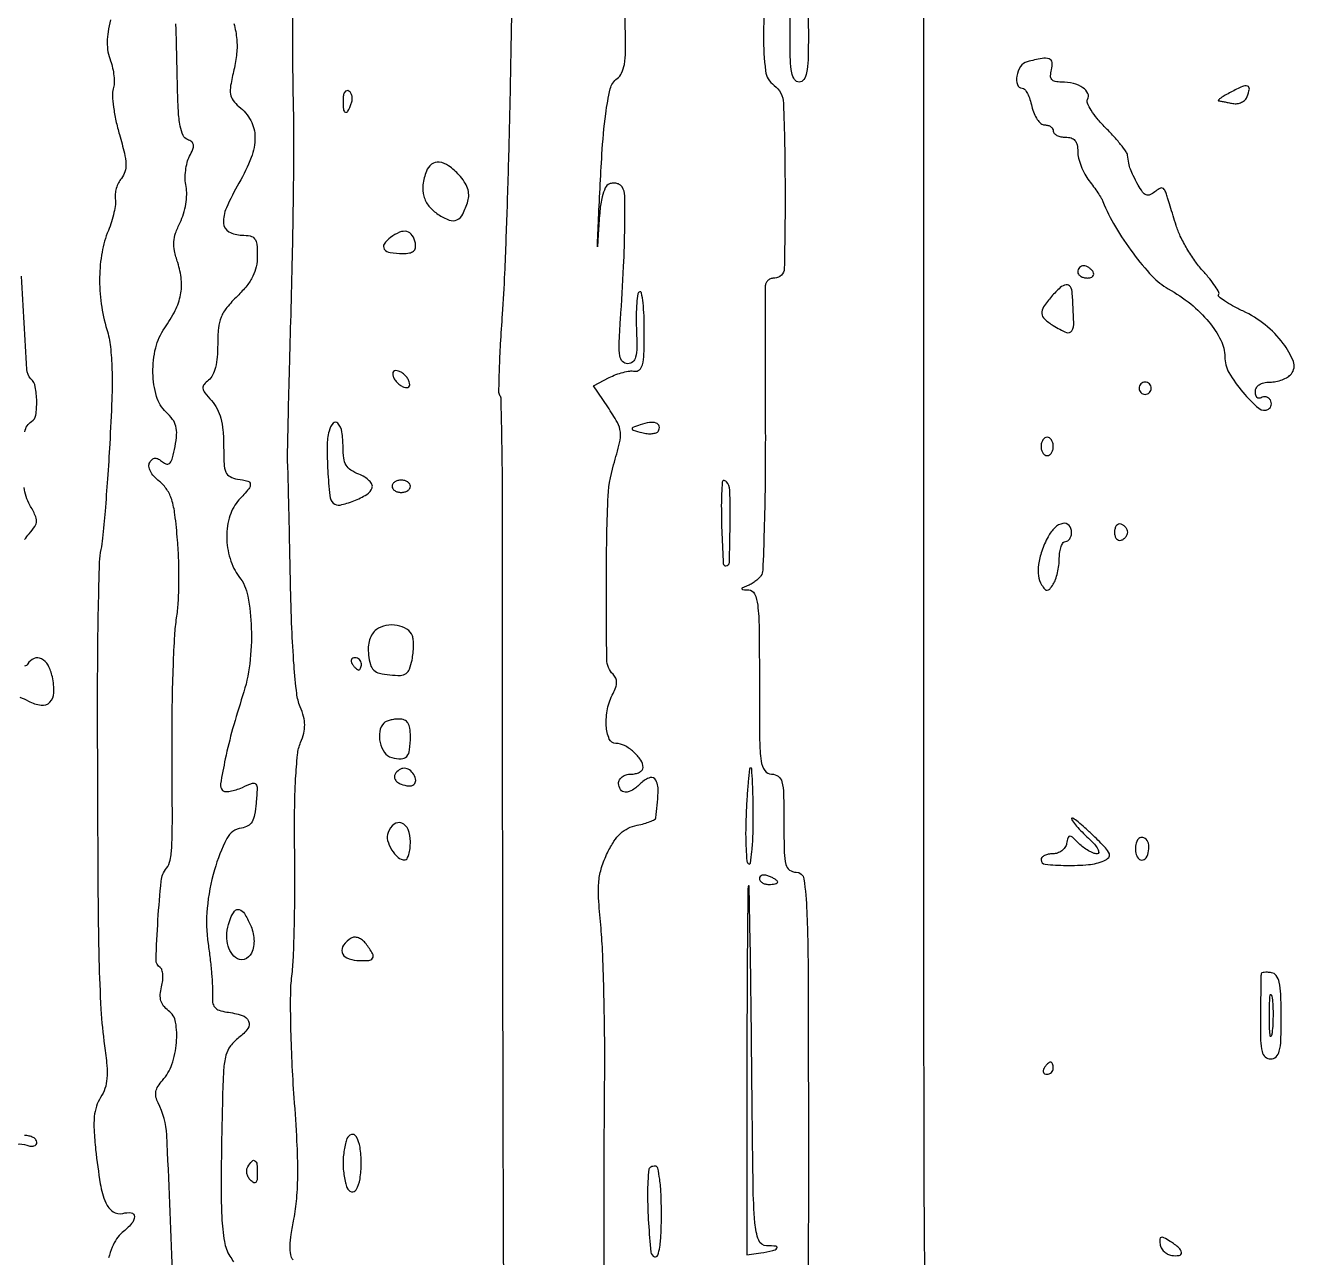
# Model space of a CAD drawing. Extents: x 0 to 5034, y 0 to 2560.
# Drawn here: x 375.1 to 583.5, y 448.1 to 649.2 of the extents above; entities that cross this region are included whole.
import ezdxf

# ---------------------------------------------------------------- set-up
doc = ezdxf.new("R2010")
doc.units = 0

msp = doc.modelspace()

# ---------------------------------------------------------------- linework, layer by layer
for points in [[(521.904599, 696.382731, 0.000019), (522.041178, 708.809375, 0.000039)], [(419.032695, 684, -0.00003), (419.110232, 702.622889, -0.000359)], [(522.396413, 428.126509, -0.006599), (521.932804, 457.248451, -0.000714), (521.845899, 524.5, 0.000024), (521.849577, 566.207105, 0.000027), (521.84903, 606.35, 0.000025), (521.845038, 640.531722, 0.000144), (521.836863, 658.5, -0.000174)], [(454.605001, 655.699617, 0.001323), (454.387693, 644.242852, -0.0021), (454.135314, 631.944953, -0.002069), (453.778664, 619.589108, -0.002032), (453.377405, 608.76646, -0.00793), (452.996082, 602.08177, 0.003986), (452.683285, 597.266688, 0.006087), (452.496125, 593.084827, 0.002473), (452.397529, 589.514103, 0.145063), (452.566595, 588.892246, -0.133472), (452.759446, 588.241719, -0.000833), (452.889663, 582.087568, -0.003316), (452.980344, 575.034946, -0.002099), (452.997012, 566.810477, 0.00074), (452.983214, 546.83005, 0.000162), (453.0215, 512.484549, 0.000176), (453.084394, 477.394012, 0.000478), (453.161571, 452.5, -0.000421), (453.180083, 446.738267, -0.00019), (453.195134, 439.178125, -0.000188)], [(496.005722, 653.182222, 0.030199), (495.662215, 647.5, 0.030199), (496.005722, 641.817778, 0.207573), (497.388889, 639.457588, -0.230215), (498.934409, 636.538128, -0.0077), (499.189047, 623.090127, -0.006495), (499.060749, 609.526099, -0.407654), (497.5, 608, 0.081517), (496.924472, 607.905541, 0.089804), (496.430515, 607.632812, 0.097672), (496.093783, 607.22686, 0.118097), (495.965583, 606.75, 0.006843), (495.95241, 605.798302, 0.000074), (495.952365, 599.257812, 0.000233), (495.956937, 591.713849, 0.000152), (495.968917, 583, -0.003136), (495.928937, 574.29666, -0.004862), (495.774287, 566.786234, -0.001651), (495.55685, 560.319873, -0.141826), (495.253334, 559.399944, -0.053962), (494.856905, 558.93712, -0.029158), (494.280667, 558.455299, -0.028687), (493.629495, 558.027983, -0.039935), (493, 557.728891, 0.010258), (492.220374, 557.413657, 0.403256), (492.154225, 557.256944, 0.289553), (492.317253, 557.135587, 0.007783), (493.25, 557.078947, -0.281237), (494.210568, 556.431062, -0.078549), (494.719518, 554.608518, -0.026275), (494.953426, 550.900712, -0.002616), (495, 542, 0.002222), (495.042075, 532.530813, 0.030926), (495.283333, 529.125, 0.119596), (495.882367, 527.583359, 0.245279), (497, 527, -0.157888), (498.078201, 526.650825, -0.176663), (498.6875, 525.75, -0.055952), (498.948615, 523.801161, -0.005351), (499, 519, 0.005351), (499.051385, 514.198839, 0.055952), (499.3125, 512.25, 0.176663), (499.921799, 511.349175, 0.157888), (501, 511, -0.375036), (502.269804, 509.891664, -0.023805), (502.739899, 504.5625, -0.00955), (502.964535, 494.008881, -0.000545), (503, 461.5, -0.001245), (502.943314, 438.729357, -0.004166)], [(418.839395, 447.693517, -0.136728), (418.459394, 448.542272, -0.042151), (418.367596, 449.954075, -0.03197), (418.527061, 451.8654, -0.014385), (418.967942, 454.345579, 0.032227), (419.440813, 457.694814, 0.018137), (419.60327, 461.799375, 0.013625), (419.477038, 467.066706, 0.005716), (419.033046, 474.145261, -0.006695), (418.674626, 480.044338, -0.006875), (418.478167, 485.898921, -0.006687), (418.445554, 490.979551, -0.028673), (418.639995, 494, 0.020198), (418.888024, 497.046841, 0.0045), (419.05429, 502.267979, 0.004666), (419.135825, 508.306325, 0.00449), (419.106404, 514.422908, -0.00575), (419.091372, 520.988479, -0.011279), (419.257357, 526.211606, -0.011954), (419.568543, 530.181259, -0.072768), (420.071621, 532.172908, 0.036714), (420.580432, 533.711882, 0.064842), (420.735584, 535.038711, 0.062748), (420.547255, 536.390483, 0.032246), (419.99514, 538.011732, -0.069627), (419.441432, 540.14751, -0.009211), (418.991509, 544.809171, -0.009473), (418.635787, 550.84677, -0.005175), (418.41659, 558.261732, 0.000452), (418.280867, 565.011231, 0.000638), (418.146851, 571.023759, 0.000364), (418.023528, 576.099834, 0.009018), (417.963209, 577.5, -0.020266), (417.933335, 578.952696, -0.000514), (418.071269, 585.521875, -0.001098), (418.25808, 593.233533, -0.000749), (418.502857, 602, 0.002196), (418.73863, 611.421008, 0.002012), (418.899726, 621.121875, 0.00201), (418.973847, 629.781153, 0.0066), (418.924312, 635.5, -0.002467), (418.841898, 640.367716, -0.001673), (418.793937, 645.9125, -0.001685), (418.783586, 651.268009, -0.003375)], [(469.641817, 444.396642, -0.001779), (469.63483, 459.677157, -0.001125), (469.730185, 477.5, 0.004335), (469.722601, 484.586355, 0.004073), (469.593199, 491.820496, 0.004054), (469.374192, 498.233237, 0.014015), (469.082422, 502.378285, -0.009973), (468.73629, 506.786605, -0.038093), (468.78515, 509.540892, -0.053356), (469.235426, 511.756511, -0.035757), (470.191936, 514.161126, -0.030171), (471.244533, 516.041162, -0.063128), (472.318715, 517.324767, -0.075291), (473.543207, 518.15818, -0.062558), (475.039206, 518.657841, 0.018509), (476.179453, 518.930131, 0.027302), (477.154132, 519.259647, 0.025884), (477.889023, 519.598785, 0.244033), (478.081242, 519.875, 0.017821), (478.467018, 523.983437, 0.116791), (478.110076, 526.007647, 0.390138), (477.148723, 526.4367, 0.115819), (475.652048, 525.509191, -0.053437), (474.28736, 524.408721, -0.143303), (473.102151, 524.058671, -0.248625), (472.317129, 524.472216, -0.150771), (472, 525.5, -0.130775), (472.153209, 526.075754, -0.10214), (472.583333, 526.5625, -0.08892), (473.230589, 526.888136, -0.072314), (474, 527, 0.051602), (474.765245, 527.079187, 0.071518), (475.4125, 527.314732, 0.091543), (475.847511, 527.662488, 0.180377), (476, 528.071429, 0.149799), (475.620823, 529.308649, 0.062678), (474.459211, 530.633171, 0.061744), (472.966728, 531.659302, 0.12032), (471.571429, 532, -0.306588), (470.480968, 532.738014, -0.080756), (469.99729, 534.90426, -0.064557), (470.192462, 537.671194, -0.07314), (471.092641, 540.173101, 0.036435), (471.543803, 541.187302, 0.086646), (471.685281, 541.997589, 0.110523), (471.532008, 542.682522, 0.086488), (471.092641, 543.307359, -0.195463), (470.076089, 545.716167, -0.00404), (470.006837, 559.03148, -0.008069), (470.247589, 571.690573, -0.063005), (471.191053, 577.5, 0.011022), (472.172252, 581.118468, 0.086261), (472.294945, 582.852048, 0.103573), (471.804882, 584.393329, 0.019011), (470.229101, 586.950413), (467.91739, 590.400826), (470.474485, 591.740624, -0.030408), (471.569486, 592.232023, -0.028143), (472.744413, 592.601606, -0.029279), (473.82786, 592.809914, -0.078439), (474.611085, 592.790211, 0.230516), (475.399382, 593.009574, 0.152198), (475.895366, 593.829186, 0.052297), (476.141836, 595.608832, 0.007694), (476.206406, 599.25, 0.010786), (476.156964, 601.821041, 0.018872), (475.989906, 603.94375, 0.014365), (475.753068, 605.565589, 0.455323), (475.447175, 605.75, 0.284619), (475.151256, 605.401651, 0.014952), (474.968732, 603.884375, 0.019884), (474.872917, 601.971831, 0.012771), (474.906799, 599.75, -0.009623), (474.973654, 596.647406, -0.061102), (474.785562, 595.084243, -0.155911), (474.305278, 594.302872, -0.179473), (473.488676, 594, -0.207278), (472.66054, 594.358721, -0.149308), (472.210639, 595.274061, -0.050306), (472.097362, 597.163508, -0.006357), (472.315631, 601.25, 0.004147), (472.813629, 609.859089, 0.009247), (473.016938, 616.416925, 0.006849), (473.010958, 621.40581, 0.13549), (472.585762, 622.861234, 0.113625), (472.229607, 623.221361, 0.081888), (471.707487, 623.44288, 0.075937), (471.102724, 623.495174, 0.075412), (470.508392, 623.364847, 0.197619), (469.831918, 622.726231, 0.048412), (469.329592, 621.246274, 0.032957), (468.952448, 618.975426, 0.011392), (468.700192, 615.658521, -0.000502), (468.561524, 613.099182, -0.971607), (468.542203, 613.09969, -0.01143), (468.556378, 613.794743, -0.000278), (468.69688, 617, -0.003862), (469.282304, 628.229055, -0.01729), (469.903141, 634.786915, -0.025389), (470.649723, 638.895935, -0.179111), (471.752404, 640.560904, 0.126327), (472.497858, 641.467618, 0.065689), (472.941391, 642.873559, 0.040075), (473.141826, 644.992938, 0.011637), (473.111973, 648.277403, -0.010557), (473.073651, 651.683833, -0.045083)], [(389.046795, 650.173785, 0.025203), (388.623589, 648.213607, 0.039328), (388.479399, 646.493451, 0.044323), (388.609928, 644.935274, 0.047826), (389.013165, 643.465374, -0.036459), (389.366631, 642.282768, -0.03041), (389.57139, 640.987212, -0.031478), (389.611461, 639.773957, -0.069464), (389.456215, 638.862046, 0.092368), (389.324251, 637.795629, 0.018966), (389.512571, 635.900008, 0.019358), (389.906076, 633.682901, 0.017138), (390.483201, 631.409792, -0.01072), (391.290974, 628.39117, -0.048886), (391.548487, 626.594221, -0.087031), (391.385083, 625.334376, -0.09784), (390.802511, 624.26204, 0.057405), (390.326031, 623.531656, 0.042697), (389.970391, 622.636088, 0.043525), (389.779257, 621.719939, 0.071748), (389.798655, 620.930564, -0.072894), (389.818867, 620.023833, -0.022875), (389.589896, 618.681772, -0.022312), (389.193532, 617.187856, -0.022959), (388.668763, 615.749665, 0.055351), (387.63207, 612.213647, 0.039851), (387.241838, 608.115669, 0.038119), (387.505333, 603.795909, 0.038822), (388.421883, 599.593305, -0.04444), (389.006329, 596.761248, -0.022354), (389.261788, 593.117138, -0.015469), (389.233749, 588.154077, -0.005229), (388.89382, 580.933366, -0.003004), (388.530915, 575.226737, -0.003782), (388.123172, 569.947318, -0.003027), (387.721079, 565.526106, -0.029872), (387.430098, 563.681737, 0.047173), (387.178289, 561.626742, 0.001893), (386.998616, 554.099349, 0.003313), (386.878511, 545.172488, 0.002337), (386.856904, 535.13885, 0.000685), (386.956023, 509.661824, 0.004357), (387.136821, 496.725037, 0.008528), (387.45964, 488.606956, 0.020908), (388.047774, 482.662015, -0.012593), (388.420837, 479.438912, -0.041335), (388.436739, 477.297599, -0.061054), (388.113388, 475.678806, -0.065325), (387.412194, 474.225647, 0.067514), (386.724275, 472.783977, 0.053689), (386.37609, 471.093412, 0.037931), (386.331688, 468.87546, 0.013511), (386.594036, 465.715376, 0.012513), (387.355561, 460.103438, 0.060463), (388.245518, 457.016376, 0.143846), (389.434095, 455.567979, 0.216714), (391.017821, 455.294409, -0.09858), (392.413116, 455.377182, -0.381899), (392.927925, 454.770811, -0.176991), (392.472195, 453.616595, -0.040957), (390.937005, 452.150073, 0.076041), (390.024478, 451.14737, 0.048143), (389.278615, 449.750191, 0.041639), (388.720729, 448.013985, 0.029252)], [(399.145602, 445.740499, 0.003363), (398.204611, 468.087946, 0.107703), (396.79023, 473.333187, -0.066599), (396.446847, 474.288808, -0.101396), (396.438182, 475.167748, -0.090988), (396.782629, 476.046112, -0.045123), (397.505042, 477.005571, 0.101994), (399.043574, 479.617755, 0.060747), (399.79048, 483.162837, 0.063567), (399.654797, 486.498327, 0.195382), (398.489521, 488.384004, -0.066597), (397.703405, 489.137735, -0.097953), (397.264348, 489.984916, -0.087836), (397.154159, 491.004617, -0.044611), (397.356211, 492.283123, 0.034228), (397.541437, 493.315816, 0.044867), (397.559992, 494.273618, 0.052004), (397.426596, 495.031543, 0.186905), (397.13558, 495.416207, -0.269039), (396.460709, 496.676631, -0.007236), (396.777402, 503.199333, -0.010093), (397.306762, 509.5493, -0.14273), (398.158851, 511.64063, 0.121375), (398.769604, 512.976297, 0.035942), (399.030435, 515.225373, 0.011175), (399.122324, 519.548002, 0.000624), (399.090794, 533, -0.004979), (399.128467, 538.917984, -0.005307), (399.284515, 544.709375, -0.00506), (399.521956, 549.686276, -0.024475), (399.823419, 552.5, 0.025495), (400.081318, 554.954323, 0.010526), (400.190469, 558.294454, 0.010382), (400.157595, 561.888516, 0.01315), (399.97101, 565.204526, 0.010189), (399.539683, 569.382095, 0.044148), (399.016948, 571.816707, 0.073525), (398.231686, 573.45686, 0.074344), (397.007833, 574.792574, -0.039384), (396.117289, 575.637954, -0.065362), (395.531663, 576.490037, -0.08719), (395.294098, 577.264423, -0.170961), (395.429919, 577.886606, -0.072326), (395.859041, 578.398176, -0.173274), (396.311479, 578.581661, -0.141614), (396.842604, 578.452125, -0.043063), (397.529943, 577.975149, 0.116151), (398.229011, 577.627526, 0.287704), (398.747724, 577.805246, 0.109152), (399.155134, 578.621397, 0.015028), (399.563702, 580.48787, 0.027776), (399.819856, 582.448571, 0.081601), (399.699964, 583.800207, 0.095375), (399.170494, 584.92055, 0.047313), (398.122787, 586.100234, -0.135419), (396.536815, 588.677914, -0.06607), (395.953587, 592.525854, -0.063685), (396.39738, 596.591673, -0.094661), (397.868804, 599.84563, 0.036094), (399.589644, 602.7081, 0.068156), (400.46865, 605.249258, 0.075225), (400.586092, 607.759217, 0.053893), (399.996535, 610.5105, -0.028386), (399.481744, 612.430042, -0.06618), (399.373272, 613.911374, -0.06861), (399.656391, 615.336751, -0.032426), (400.384384, 617.068698, 0.041028), (400.950749, 618.483695, 0.033622), (401.32459, 620.069604, 0.03455), (401.473345, 621.627274, 0.055941), (401.359654, 622.95173, -0.045707), (401.228714, 624.181861, -0.033043), (401.299558, 625.559753, -0.033616), (401.544518, 626.871344, -0.05996), (401.942558, 627.892668, 0.026513), (402.471457, 629.02085, 0.128129), (402.562826, 629.717025, 0.195688), (402.288329, 630.20677, 0.07691), (401.604304, 630.598348, -0.200029), (400.877591, 631.290792, -0.057159), (400.407084, 632.809125, -0.033098), (400.107737, 635.288908, -0.008453), (399.957797, 639.333512, 0.000551), (399.888227, 642.60688, 0.00066), (399.815261, 645.688594, 0.000566), (399.747398, 648.285747, 0.004376), (399.703658, 649.5, -0.0254)], [(409.189719, 649.554086, -0.039358), (409.640671, 646.955166, -0.049984), (409.625226, 644.669184, -0.030691), (409.174457, 642.011397, 0.013926), (408.645791, 639.423559, 0.077689), (408.619532, 638.011852, 0.126698), (409.034532, 636.997998, 0.064204), (409.999954, 636, -0.100274), (411.931009, 633.694121, -0.124878), (412.617138, 630.993652, -0.093035), (411.997086, 627.683905, -0.037255), (410.00423, 623.507393, 0.024394), (407.942041, 619.456776, 0.119732), (407.47631, 616.951435, 0.2583), (408.358478, 615.544613, 0.126967), (410.468615, 615, -0.048438), (411.846221, 614.866228, -0.185735), (412.562842, 614.416058, -0.138454), (412.912782, 613.50701, -0.023081), (413, 611.618657, -0.051602), (412.816932, 609.849542, -0.063542), (412.274784, 608.282806, -0.055502), (411.288577, 606.747377, -0.02872), (409.75, 605.059838, 0.027899), (408.02429, 603.173276, 0.074189), (407.09266, 601.608487, 0.072707), (406.648183, 599.821201, 0.026019), (406.52564, 597.191181, -0.022861), (406.441571, 595.103506, -0.040742), (406.155279, 593.409279, -0.051427), (405.687016, 592.132817, -0.116083), (405.038915, 591.340319, 0.057434), (404.295321, 590.620851, 0.209846), (404.122145, 590.003429, 0.131078), (404.434949, 589.265438, 0.01819), (405.513275, 587.979865, -0.062187), (406.434199, 586.662539, -0.055449), (407.04631, 585.107992, -0.044507), (407.390883, 583.163352, -0.021607), (407.5, 580.639546, 0.011691), (407.569257, 577.677922, 0.086258), (407.874989, 576.303309, 0.175306), (408.539418, 575.57275, 0.086365), (409.75, 575.180449, -0.02835), (411.442453, 574.841308, -0.321204), (411.855622, 574.345523, -0.196038), (411.607711, 573.582119, -0.012215), (410, 571.769625, 0.059814), (409.145322, 570.598737, 0.047988), (408.515565, 569.169964, 0.044164), (408.129229, 567.527197, 0.035692), (408, 565.719168, 0.038145), (408.135988, 563.939273, 0.0371), (408.540915, 562.183584, 0.038641), (409.176168, 560.584218, 0.052847), (410, 559.272871, -0.121009), (411.451671, 556.071066, -0.038503), (412.019431, 550.827421, -0.037855), (411.75864, 545.008215, -0.04876), (410.602118, 539.784947, 0.01092), (408.971285, 534.389022, 0.015385), (407.772308, 529.508584, 0.009542), (406.978728, 525.405427, 0.244018), (407.311291, 524.355376, 0.191543), (407.742342, 524.169616, 0.044473), (408.54518, 524.218243, 0.039673), (409.524607, 524.446214, 0.029892), (410.556511, 524.843794, -0.01971), (412.192154, 525.512526, -0.310112), (412.746033, 525.369492, -0.193748), (412.972582, 524.716421, -0.008424), (412.810737, 522.256235, -0.025044), (412.559231, 520.370847, -0.087303), (412.131861, 519.224525, -0.13154), (411.450018, 518.552433, -0.093924), (410.430996, 518.204167, 0.24392), (408.02401, 516.483918, 0.047574), (405.998958, 511.364968, 0.046667), (404.807706, 505.115765, 0.061118), (404.964427, 499.309704, -0.008134), (405.286059, 496.90208, -0.008003), (405.531158, 494.472226, -0.007911), (405.678106, 492.336687, -0.030051), (405.668476, 491, 0.048213), (405.705238, 489.735433, 0.141661), (406.046505, 488.943459, 0.140852), (406.759209, 488.453124, 0.047455), (408, 488.165324, -0.043312), (410.497846, 487.607675, -0.20708), (411.576455, 486.671904, -0.279843), (411.457893, 485.465053, -0.070044), (410, 484.001653, 0.067222), (408.615983, 482.62793, 0.099465), (407.864301, 481.097738, 0.051465), (407.493116, 478.729844, 0.00732), (407.305847, 473.805644, 0.002613), (407.078973, 461.303574, 0.015172), (407.193889, 454.708944, 0.027867), (407.612867, 450.674746, 0.105599), (408.523977, 448.323063, -0.022002), (409.088932, 447.372062, -0.022187)], [(375.047642, 582.906467, -0.225417), (376.129233, 584.57987, 0.218922), (376.812165, 585.608329, 0.042243), (376.974077, 587.894753, 0.043526), (376.737479, 590.235447, 0.150538), (376.033225, 591.566775, -0.183316), (375.352807, 593.079063, -0.001135), (374.47101, 608.286821, -0.004383)], [(375.000292, 565.294536, -0.042383), (375.736806, 566.261667, 0.03425), (376.66552, 567.440942, 0.144218), (376.939266, 568.289216, 0.117763), (376.736753, 569.245213, 0.01946), (375.856722, 570.926928, -0.10366), (374.914073, 573.825332, -0.031964)], [(758.5, 263.189695, -0.00005), (959.629134, 263.186606, -0.002021)], [(374.206636, 539.558805, -0.038263), (375.615046, 538.938429, 0.086503), (377.699756, 538.250306, 0.239098), (379.123523, 538.727093, 0.192482), (379.781556, 540.292377, 0.05853), (379.521708, 542.901163, 0.070992), (378.823734, 544.767084, 0.149316), (377.728671, 545.838874, 0.22379), (376.534849, 545.884129, 0.154918), (375.493351, 544.989242, -0.185856), (374.99785, 544.612792, -0.031879)], [(373.675988, 466.587, -0.132086), (375.373252, 466.410264, 0.058877), (375.997838, 466.251587, 0.105299), (376.523596, 466.293025, 0.150608), (376.867961, 466.522325, 0.172784), (377, 466.893011, 0.177259), (376.845373, 467.315469, 0.092442), (376.405229, 467.674822, 0.07255), (375.74991, 467.918111, 0.052708), (374.975249, 468, -0.209822)]]:
    msp.add_lwpolyline(points, format="xyb")
for points in [[(503, 647.5, -0.007659), (502.940222, 643.597782, -0.041714), (502.7, 641.5, -0.098409), (502.241583, 640.396042, -0.250296), (501.5, 640, -0.250296), (500.758417, 640.396042, -0.098409), (500.3, 641.5, -0.041714), (500.059778, 643.597782, -0.007659), (500, 647.5, -0.007659), (500.059778, 651.402218, -0.041714), (500.3, 653.5, -0.098409), (500.758417, 654.603958, -0.250296), (501.5, 655, -0.250296), (502.241583, 654.603958, -0.098409), (502.7, 653.5, -0.041714), (502.940222, 651.402218, -0.007659)], [(538.75, 643.310674, 0.185396), (537.666939, 642.533798, 0.098272), (537.035959, 640.981186, 0.128679), (537.128998, 639.570479, 0.322807), (537.920545, 639, -0.230346), (538.31879, 638.806252, -0.04518), (538.764234, 638.11875, -0.039605), (539.180468, 637.149012, -0.027524), (539.5, 636, 0.042631), (539.856917, 634.851938, 0.054928), (540.382641, 633.88125, 0.066074), (540.987375, 633.216384, 0.177007), (541.579455, 633, -0.06866), (542.122411, 632.925088, -0.084995), (542.582715, 632.70625, -0.099873), (542.890499, 632.381339, -0.14073), (543, 632, 0.191087), (543.151477, 631.618118, 0.088204), (543.5875, 631.29375, 0.068025), (544.234582, 631.073693, 0.048028), (545, 631, -0.074594), (545.921221, 630.861795, -0.143735), (546.538596, 630.454357, -0.125655), (546.888731, 629.733104, -0.050528), (547, 628.634859, 0.061165), (547.132342, 627.557069, 0.031802), (547.543635, 626.263925, 0.031073), (548.142143, 624.971375, 0.041064), (548.850671, 623.884859, -0.008856), (549.588506, 622.898467, -0.009431), (550.275208, 621.906802, -0.009081), (550.833658, 621.032916, -0.042516), (551.101344, 620.5, 0.038878), (553.1333, 616.380391, 0.026684), (556.030662, 612.046519, 0.026541), (559.145579, 608.316086, 0.077648), (561.770694, 606.249033, -0.041426), (565.43988, 603.76652, -0.050162), (568.399298, 600.851266, -0.0573), (570.356711, 597.851858, -0.116453), (571, 595.127315, 0.132402), (571.689503, 592.569141, 0.04324), (573.95739, 589.344738, 0.041471), (576.558376, 586.727542, 0.325624), (578.169609, 586.604824, 0.108961), (578.45398, 586.880924, 0.099765), (578.607149, 587.259762, 0.095329), (578.605142, 587.683253, 0.089929), (578.447214, 588.08541, 0.097277), (578.152776, 588.403043, 0.097513), (577.760315, 588.585377, 0.098348), (577.330874, 588.604475, 0.100828), (576.930902, 588.457295, -0.153598), (576.57792, 588.36763, -0.191518), (576.273452, 588.50893, -0.129571), (576.067661, 588.885513, -0.06068), (576, 589.440983, -0.12765), (576.167864, 590.087782, -0.121227), (576.631259, 590.586069, -0.094007), (577.382421, 590.897409, -0.05141), (578.377555, 591, 0.050193), (579.370203, 591.099899, 0.042053), (580.386384, 591.39724, 0.043894), (581.275688, 591.833917, 0.083668), (581.877426, 592.352308, 0.271176), (582.210197, 594.374358, 0.072694), (580.550801, 597.329579, 0.059732), (577.585031, 600.351045, 0.058095), (573.962586, 602.618698, -0.013262), (572.28675, 603.469508, -0.02337), (570.95776, 604.27164, -0.021398), (570.022291, 604.957375, -0.437243), (570, 605.27054, 0.324734), (570.047103, 605.644352, 0.020351), (569.438236, 606.652467, 0.023788), (568.543254, 607.87586, 0.014786), (567.385485, 609.226304, -0.030998), (566.104205, 610.822711, -0.020571), (564.829998, 612.796657, -0.02073), (563.74713, 614.823779, -0.037477), (563.059529, 616.574463, 0.000321), (562.563763, 618.17728, 0.000341), (562.07591, 619.747144, 0.000325), (561.654189, 621.097851, 0.001578), (561.412211, 621.862624, 0.063277), (561.126375, 622.476166, 0.231181), (560.771486, 622.695733, 0.167669), (560.292488, 622.582275, 0.031985), (559.557906, 622.048057, -0.071248), (558.783929, 621.57303, -0.204413), (558.166332, 621.569978, -0.139167), (557.577089, 622.041514, -0.0282), (556.855174, 623.185433, -0.009092), (556.03952, 624.720551, -0.031864), (555.596849, 625.748859, -0.038107), (555.32965, 626.727154, -0.017518), (555.125, 628.033333, 0.126221), (554.897719, 628.616725, 0.013136), (554.001619, 629.798224, 0.015648), (552.834886, 631.165436, 0.011915), (551.476258, 632.590409, -0.022733), (550.173761, 634.017054, -0.033577), (549.179098, 635.388878, -0.035645), (548.562157, 636.548421, -0.247707), (548.604373, 637.168879, 0.255262), (548.656343, 638.13528, 0.136002), (547.847138, 639.064501, 0.08667), (546.285102, 639.7454, 0.05783), (544.34362, 639.984687, -0.046225), (543.303198, 640.088537, -0.176249), (542.752894, 640.418993, -0.184763), (542.558492, 641.014191, -0.051562), (542.710251, 642, 0.091598), (542.797263, 643.188334, 0.293407), (542.320282, 643.777703, 0.127514), (541.161839, 643.854214, 0.016977)], [(427, 637.059017, 0.020503), (427.063011, 635.523001, 0.275668), (427.377209, 635.082867, 0.395517), (427.794126, 635.230543, 0.027681), (428.349337, 636.467975, 0.066719), (428.493102, 637.073335, 0.072258), (428.466258, 637.678351, 0.081026), (428.279146, 638.190464, 0.126981), (427.956326, 638.526992, 0.214542), (427.594852, 638.57458, 0.177225), (427.280921, 638.339579, 0.099152), (427.068264, 637.806756, 0.045552)], [(572, 638.346981, 0.010435), (571.074973, 637.834548, 0.021729), (570.38125, 637.389693, 0.030543), (569.966006, 637.057509, 0.621835), (570, 636.938231, -0.001217), (570.29551, 636.883555, -0.000185), (570.885358, 636.772709, -0.000207), (571.581506, 636.641321, -0.000179), (572.311856, 636.502894, 0.079523), (573.046391, 636.481617, 0.07791), (573.756473, 636.689854, 0.082646), (574.333712, 637.089599, 0.108874), (574.685394, 637.622533, 0.051675), (575.018179, 638.857827, 0.384183), (574.715028, 639.326954, 0.172619), (573.880396, 639.261411, 0.016195)], [(440.606989, 625.418213, 0.059743), (440.055505, 623.231663, 0.09959), (440.189357, 621.34439, 0.106029), (441.027622, 619.73659, 0.074861), (442.551347, 618.3744, 0.055291), (444.340169, 617.466704, 0.198114), (445.595338, 617.506959, 0.174245), (446.561096, 618.44015, 0.041384), (447.39323, 620.555401, 0.082246), (447.525255, 621.581542, 0.072044), (447.33149, 622.64634, 0.063322), (446.808264, 623.728617, 0.043335), (445.966669, 624.805401, 0.050218), (444.244911, 626.316783, 0.127237), (442.702522, 626.909624, 0.193472), (441.471218, 626.570998, 0.139338)], [(434.765544, 614.61727, 0.076127), (433.730011, 613.549605, 0.327085), (433.741746, 612.715816, 0.196537), (434.689728, 612.152242, 0.037076), (436.739991, 612, 0.041062), (437.837583, 612.09029, 0.128379), (438.508678, 612.389593, 0.177816), (438.823154, 612.909531, 0.096188), (438.823324, 613.667134, 0.095053), (438.306176, 614.957788, 0.194953), (437.431195, 615.575974, 0.16011), (436.232814, 615.470827, 0.060993)], [(547, 609, 0.153634), (547.120018, 608.618621, 0.097988), (547.457961, 608.29375, 0.080552), (547.962904, 608.074545, 0.062283), (548.559017, 608, 0.066118), (549.110654, 608.073267, 0.138808), (549.478525, 608.29375, 0.191142), (549.607943, 608.620352, 0.139169), (549.5, 609, 0.06081), (549.193797, 609.382515, 0.051032), (548.7871, 609.70625, 0.053229), (548.346558, 609.926698, 0.089642), (547.940983, 610, 0.105429), (547.581949, 609.923444, 0.099231), (547.276414, 609.70625, 0.096318), (547.071618, 609.381732, 0.092995)], [(542.722241, 604.988569, 0.027283), (541.412048, 603.277716, 0.165628), (541.117873, 602.217736, 0.199332), (541.557107, 601.310922, 0.042019), (542.996193, 600.234451, 0.036858), (545.133779, 599.10917, 0.378987), (546.008531, 599.392895, 0.14393), (546.351175, 600.753322, 0.006851), (546.1, 605.5, 0.107791), (545.786534, 606.584713, 0.316196), (545.127205, 606.913207, 0.148866), (544.116728, 606.430275, 0.030336)], [(435.1875, 591.9375, 0.068635), (435.45155, 591.402945, 0.04742), (435.882031, 590.882031, 0.04742), (436.402945, 590.45155, 0.068635), (436.9375, 590.1875, 0.08306), (437.420316, 590.111558, 0.196386), (437.75, 590.25, 0.196386), (437.888442, 590.579684, 0.08306), (437.8125, 591.0625, 0.068635), (437.54845, 591.597055, 0.04742), (437.117969, 592.117969, 0.04742), (436.597055, 592.54845, 0.068635), (436.0625, 592.8125, 0.08306), (435.579684, 592.888442, 0.196386), (435.25, 592.75, 0.196386), (435.111558, 592.420316, 0.08306)], [(557, 590, 0.099038), (557.076342, 589.618362, 0.097945), (557.29375, 589.29375, 0.097945), (557.618362, 589.076342, 0.099038), (558, 589, 0.099038), (558.381638, 589.076342, 0.097945), (558.70625, 589.29375, 0.097945), (558.923658, 589.618362, 0.099038), (559, 590, 0.099038), (558.923658, 590.381638, 0.097945), (558.70625, 590.70625, 0.097945), (558.381638, 590.923658, 0.099038), (558, 591, 0.099038), (557.618362, 590.923658, 0.097945), (557.29375, 590.70625, 0.097945), (557.076342, 590.381638, 0.099038)], [(424.716386, 583.023462, 0.063066), (424.396779, 580.575248, 0.015709), (424.508294, 576.531125, 0.010574), (424.834397, 572.470268, 0.172717), (425.411323, 571.255344, 0.255169), (426.508139, 570.933141, 0.040065), (428.740731, 571.609206, 0.04129), (430.880427, 572.660425, 0.179653), (431.749568, 573.743847, 0.194358), (431.714753, 574.292663, 0.081467), (431.282995, 574.910601, 0.063547), (430.53884, 575.501907, 0.04533), (429.581282, 575.969096, -0.053193), (428.273288, 576.632865, -0.117789), (427.506993, 577.43845, -0.10005), (427.115941, 578.593392, -0.03177), (427, 580.416232, 0.038489), (426.8089, 582.895063, 0.14231), (426.152042, 584.302699, 0.456994), (425.382808, 584.298206, 0.11345)], [(475.553552, 584.042872, 0.007616), (474.319944, 583.573491, 0.360495), (474.200598, 583.355028, 0.282141), (474.389625, 583.148828, 0.005764), (475.802556, 582.761884, 0.038882), (476.680907, 582.603816, 0.049274), (477.505053, 582.602284, 0.057746), (478.16219, 582.743704, 0.174202), (478.515316, 583.024782, 0.204813), (478.630174, 583.787139, 0.251405), (478.147637, 584.308124, 0.11947), (477.025364, 584.413112, 0.050997)], [(541, 580.5, 0.064853), (541.074694, 579.926543, 0.082425), (541.29375, 579.440625, 0.098894), (541.618646, 579.115568, 0.148195), (542, 579, 0.148195), (542.381354, 579.115568, 0.098894), (542.70625, 579.440625, 0.082425), (542.925306, 579.926543, 0.064853), (543, 580.5, 0.064853), (542.925306, 581.073457, 0.082425), (542.70625, 581.559375, 0.098894), (542.381354, 581.884432, 0.148195), (542, 582, 0.148195), (541.618646, 581.884432, 0.098894), (541.29375, 581.559375, 0.082425), (541.074694, 581.073457, 0.064853)], [(435, 574, 0.148195), (435.115568, 573.618646, 0.098894), (435.440625, 573.29375, 0.082425), (435.926543, 573.074694, 0.064853), (436.5, 573, 0.064853), (437.073457, 573.074694, 0.082425), (437.559375, 573.29375, 0.098894), (437.884432, 573.618646, 0.148195), (438, 574, 0.148195), (437.884432, 574.381354, 0.098894), (437.559375, 574.70625, 0.082425), (437.073457, 574.925306, 0.064853), (436.5, 575, 0.064853), (435.926543, 574.925306, 0.082425), (435.440625, 574.70625, 0.098894), (435.115568, 574.381354, 0.148195)], [(488.944444, 574.666667, 0.020294), (488.782971, 570.874776, 0.010651), (488.874205, 566.154661, 0.003208), (489.098988, 561.380126, 0.39864), (489.5, 561, 0.406096), (490.101295, 561.584811, 0.004924), (490.208105, 567.536152, 0.006535), (490.179013, 573.385426, 0.194227), (489.611111, 574.722222, 0.060589), (489.372735, 574.908902, 0.157913), (489.163194, 574.957986, 0.229655), (489.015079, 574.870281, 0.126049)], [(542.148142, 565.75, 0.035503), (541.115874, 563.409935, 0.052581), (540.584644, 561.233578, 0.063389), (540.570129, 559.356998, 0.113772), (541.089149, 557.91477, 0.03287), (541.624199, 557.19273, 0.232108), (542.013251, 557.023077, 0.211878), (542.409484, 557.220633, 0.027457), (542.984687, 558, 0.061179), (543.364148, 558.76841, 0.026356), (543.684621, 559.867188, 0.025598), (543.906488, 561.0871, 0.030798), (543.984687, 562.25, -0.034565), (544.063485, 563.303296, -0.052525), (544.289252, 564.192188, -0.068254), (544.615294, 564.803487, -0.240619), (545, 565, 0.148195), (545.381354, 565.115568, 0.098894), (545.70625, 565.440625, 0.082425), (545.925306, 565.926543, 0.064853), (546, 566.5, 0.187956), (545.568626, 567.607002, 0.260661), (544.577984, 567.93273, 0.146655), (543.261361, 567.241349, 0.077554)], [(553, 566.5, 0.064908), (553.079656, 565.888977, 0.107546), (553.315781, 565.428177, 0.143818), (553.666526, 565.189601, 0.159683), (554.075, 565.191667, 0.073624), (554.485911, 565.399741, 0.066918), (554.834219, 565.723802, 0.070382), (555.069583, 566.110048, 0.102038), (555.15, 566.5, 0.102038), (555.069583, 566.889952, 0.070382), (554.834219, 567.276198, 0.066918), (554.485911, 567.600259, 0.073624), (554.075, 567.808333, 0.159683), (553.666526, 567.810399, 0.143818), (553.315781, 567.571823, 0.107546), (553.079656, 567.111023, 0.064908)], [(432.460688, 550.594913, 0.089333), (431.792628, 549.893756, 0.070075), (431.341527, 548.943256, 0.061048), (431.128312, 547.779801, 0.043181), (431.164212, 546.450686, 0.040448), (431.473723, 544.876699, 0.136032), (432.013335, 543.987452, 0.129805), (432.950194, 543.479522, 0.035425), (434.62312, 543.196105, 0.029498), (436.361046, 543.129996, 0.142974), (437.292797, 543.423314, 0.15997), (437.863222, 544.151453, 0.039621), (438.270123, 545.632724, 0.021947), (438.436343, 546.771057, 0.021633), (438.503175, 547.925071, 0.022108), (438.473145, 548.938599, 0.073275), (438.327828, 549.588078, 0.163966), (437.428196, 550.674889, 0.096387), (435.834231, 551.278742, 0.089055), (434.008711, 551.264701, 0.111974)], [(428.5, 545, 0.029505), (428.768994, 544.617226, 0.035638), (429.066025, 544.29375, 0.038439), (429.34829, 544.065539, 0.151918), (429.559017, 544, 0.210953), (429.727648, 544.07446, 0.081139), (429.870461, 544.29375, 0.061769), (429.967655, 544.617151, 0.042167), (430, 545, 0.105053), (429.918938, 545.381556, 0.099167), (429.688914, 545.70625, 0.09642), (429.345238, 545.923877, 0.093332), (428.940983, 546, 0.108972), (428.586039, 545.921712, 0.182303), (428.3746, 545.70625, 0.161196), (428.343488, 545.3821, 0.082592)], [(433.666667, 535.333333, 0.159825), (432.986426, 533.98896, 0.094048), (433.052039, 532.171477, 0.096413), (433.771561, 530.542182, 0.178595), (434.942095, 529.725393, 0.059231), (436.514556, 529.50788, 0.219279), (437.409256, 529.899505, 0.155614), (437.879601, 530.959201, 0.027251), (438, 533.166667, 0.035106), (437.905243, 534.514581, 0.108912), (437.588235, 535.363636, 0.15398), (437.020005, 535.833508, 0.096642), (436.166667, 536, 0.03271), (435.415909, 535.950834, 0.032464), (434.676042, 535.804167, 0.034257), (434.048627, 535.5899, 0.097261)], [(435.495635, 526.992937, 0.153283), (435.385628, 526.560991, 0.123144), (435.527978, 526.100609, 0.097937), (435.911954, 525.680239, 0.067341), (436.479746, 525.369399, 0.067736), (437.724488, 525.076451, 0.188422), (438.573555, 525.317483, 0.261672), (438.863615, 525.985128, 0.113371), (438.541119, 526.933469, 0.098738), (437.843686, 527.681493, 0.152164), (437.01095, 527.958873, 0.155876), (436.182705, 527.71195, 0.104938)], [(492.829004, 520.401454, 0.009452), (492.757219, 517.456111, 0.014415), (492.816957, 514.899718, 0.008914), (492.963872, 512.804951, 0.237396), (493.25, 512.342437, 0.538778), (493.547274, 512.481572, 0.011573), (493.779688, 514.384566, 0.01585), (493.946479, 516.881985, 0.008747), (494, 519.940983, 0.004896), (493.969738, 523.031141, 0.008152), (493.876332, 525.632664, 0.002649), (493.749288, 527.840086, 0.395941), (493.579004, 528, 0.382306), (493.402031, 527.841521, 0.002943), (493.185031, 525.767927, 0.008596), (492.985427, 523.314973, 0.005183)], [(434.35674, 517.487265, 0.155111), (434.280856, 516.194627, 0.07595), (434.931245, 514.65949, 0.07744), (435.990821, 513.419049, 0.179208), (437.122445, 513, 0.274322), (437.460705, 513.200687, 0.053871), (437.742218, 513.88125, 0.043498), (437.936314, 514.850513, 0.027681), (438, 516, 0.094727), (437.629288, 517.939187, 0.204127), (436.579692, 518.999117, 0.271227), (435.334633, 518.82095, 0.133928)], [(546, 519.736636, 0.165561), (546.128385, 519.359536, 0.013094), (546.804811, 518.527286, 0.016658), (547.690286, 517.561371, 0.01196), (548.739782, 516.540469, -0.022475), (549.702739, 515.563519, -0.055303), (550.289585, 514.746263, -0.140998), (550.411256, 514.231505, -0.400211), (550.168353, 514, -0.092819), (549.548, 514.116162, -0.035357), (548.749231, 514.493087, -0.033513), (547.917653, 515.036233, -0.034968), (547.178571, 515.678593, 0.010058), (546.12294, 516.692602, 0.188479), (545.701843, 516.857185, 0.330021), (545.416451, 516.64579, 0.026367), (545.176676, 515.678593, -0.104013), (544.907463, 515.037499, -0.081426), (544.382367, 514.493087, -0.078004), (543.687111, 514.126458, -0.082582), (542.926676, 514, 0.04993), (542.189408, 513.926193, 0.069914), (541.565961, 513.70625, 0.090065), (541.146483, 513.381765, 0.185265), (541, 513, 0.387303), (541.655098, 512.281144, 0.0194), (545.112736, 512.09443, 0.027192), (548.743627, 512.2369, 0.07079), (551.280869, 512.844199, 0.115666), (552.044911, 513.37433, 0.291633), (552.152217, 514.013334, 0.091397), (551.51652, 514.97637, 0.008823), (549.530869, 516.970081, 0.009003), (548.175647, 518.237097, 0.017289), (547.037193, 519.194436, 0.01647), (546.171992, 519.827498, 0.602677)], [(556.754232, 516.266312, 0.084697), (556.436116, 515.221291, 0.082939), (556.479003, 514.121909, 0.104464), (556.84371, 513.288862, 0.234312), (557.437328, 512.972506, 0.26629), (558.162879, 513.360605, 0.1021), (558.575922, 514.472687, 0.093314), (558.533019, 515.735512, 0.201974), (557.980032, 516.512341, 0.086456), (557.629461, 516.652808, 0.102024), (557.272696, 516.654687, 0.11056), (556.965717, 516.518222, 0.11748)], [(493.218918, 508.75, 0.078307), (493.116653, 508.138327, 0.000203), (493.039118, 499.48125, 0.001262), (492.980236, 489.709047, 0.000786), (492.958134, 478.25), (492.947517, 448.5), (495.223759, 448.847781, 0.014007), (497.198134, 449.206295, 0.168994), (497.849675, 449.599031, 0.599663), (497.71881, 449.920283, 0.025911), (496.181547, 450, -0.314931), (494.886693, 450.905376, -0.06731), (494.264966, 453.739001, -0.017137), (493.971964, 459.928826, -0.000902), (493.749423, 479.75, 0.000811), (493.623984, 491.106881, 0.001406), (493.477948, 500.540625, 0.000245), (493.324052, 508.733966, 0.842447)], [(495, 509.968615, 0.152681), (495.115494, 509.599211, 0.098158), (495.440625, 509.284531, 0.08088), (495.926468, 509.07223, 0.062722), (496.5, 509, 0.024748), (497.074824, 509.028469, 0.039339), (497.559375, 509.115447, 0.046727), (497.903916, 509.241071, 0.289661), (498, 509.393011, 0.222225), (497.912889, 509.579329, 0.030693), (497.559375, 509.839659, 0.030395), (497.074558, 510.112506, 0.02136), (496.5, 510.361626, 0.055937), (495.925634, 510.511135, 0.100118), (495.440625, 510.483616, 0.147206), (495.122486, 510.289193, 0.184534)], [(411.844084, 502.442853, -0.091444), (412.45028, 500.019784, -0.121635), (412.046805, 497.793889, -0.217833), (410.873916, 496.764289, -0.251136), (409.430261, 497.057878, -0.106092), (408.53131, 498.200328, -0.081823), (408.073692, 499.722694, -0.07112), (408.097415, 501.509166, -0.052831), (408.606989, 503.418213, -0.073296), (409.293952, 504.638487, -0.310538), (410.050818, 504.880545, -0.183303), (410.885348, 504.239208, -0.031373)], [(428.330179, 500.221879, 0.090344), (427.089731, 499.078457, 0.227311), (426.85301, 497.903752, 0.229053), (427.620179, 496.990179, 0.091396), (429.25, 496.591918, 0.02358), (431.195495, 496.572023, 0.262412), (431.833097, 496.963096, 0.269002), (431.819645, 497.70229, 0.024523), (430.75, 499.290213, 0.062328), (430.180967, 499.881373, 0.078272), (429.523306, 500.261204, 0.092763), (428.875544, 500.380767, 0.141444)], [(576.944444, 494.411516, 0.029298), (576.920813, 494.099578, 0.00038), (576.888889, 492.13807, 0.0011), (576.858645, 489.866702, 0.000721), (576.833333, 487.25, 0.007753), (576.8605, 483.516445, 0.054877), (577.099562, 481.721774, 0.148097), (577.623284, 480.840354, 0.187298), (578.5, 480.5, 0.191111), (579.379486, 480.848902, 0.143909), (579.910049, 481.75525, 0.053405), (580.164173, 483.597982, 0.007584), (580.222222, 487.425055, 0.008702), (580.158814, 491.068017, 0.046653), (579.905523, 493.035322, 0.104955), (579.413304, 494.107373, 0.198938), (578.611111, 494.586571, 0.024082), (577.989652, 494.647403, 0.038537), (577.456944, 494.632689, 0.045466), (577.068198, 494.555698, 0.295752)], [(578.724731, 484.767909, -0.069146), (578.574262, 484.205163, -0.756877), (578.435944, 484.222448, -0.031761), (578.337136, 485.352754, -0.005499), (578.309869, 487.5, -0.005888), (578.331591, 489.655786, -0.025342), (578.424528, 490.934948, -0.556092), (578.565802, 491.000181, -0.212532), (578.714526, 490.767909, -0.024559), (578.845055, 489.487453, -0.012695), (578.888655, 487.878422, -0.01259), (578.849672, 486.218327, -0.018638)], [(541.5, 479, 0.082592), (541.343488, 478.6179, 0.161196), (541.3746, 478.29375, 0.182303), (541.586039, 478.078288, 0.108972), (541.940983, 478, 0.093332), (542.345238, 478.076123, 0.09642), (542.688914, 478.29375, 0.099167), (542.918938, 478.618444, 0.105053), (543, 479, 0.042167), (542.967655, 479.382849, 0.061769), (542.870461, 479.70625, 0.081139), (542.727648, 479.92554, 0.210953), (542.559017, 480, 0.151918), (542.34829, 479.934461, 0.038439), (542.066025, 479.70625, 0.035638), (541.768994, 479.382774, 0.029505)], [(427.639163, 467.502058, 0.035114), (427.393715, 466.697801, 0.016911), (427.187754, 465.63938, 0.016677), (427.046618, 464.516372, 0.022922), (427, 463.5, 0.022922), (427.046618, 462.483628, 0.016677), (427.187754, 461.36062, 0.016911), (427.393715, 460.302199, 0.035114), (427.639163, 459.497942, 0.236356), (428.369299, 458.831001, 0.342393), (429.144141, 459.143869, 0.094058), (429.772986, 460.923268, 0.038053), (429.969374, 463.5, 0.038053), (429.772986, 466.076732, 0.094058), (429.144141, 467.856131, 0.342393), (428.369299, 468.168999, 0.236356)], [(413, 461.8, -0.02285), (412.95293, 460.770569, -0.178281), (412.75, 460.344219, -0.339454), (412.413659, 460.303935, -0.062607), (411.887132, 460.712868, -0.074436), (411.512254, 461.219746, -0.072722), (411.298536, 461.818176, -0.077894), (411.2733, 462.413694, -0.11056), (411.446149, 462.912868, -0.044558), (412.138681, 463.837919, -0.382301), (412.610971, 463.889506, -0.217734), (412.929611, 463.333642, -0.022936)], [(476.944444, 462.5, 0.028242), (476.728186, 458.51297, 0.015922), (476.893513, 453.669998, 0.00743), (477.273704, 448.97644, 0.296606), (477.888889, 448.203704, 0.409617), (478.387988, 448.448369, 0.046189), (478.72558, 449.797723, 0.029107), (478.93846, 452.040245, 0.009112), (479, 455.416667, 0.011361), (478.931502, 458.430961, 0.021421), (478.717033, 460.854167, 0.018249), (478.410529, 462.665741, 0.355622), (478, 463, 0.047637), (477.613255, 462.96307, 0.063076), (477.277431, 462.853125, 0.078208), (477.040009, 462.691228, 0.178245)], [(560.429172, 450.281622, 0.091), (560.644939, 449.645949, 0.072211), (561.086257, 449.068906, 0.07152), (561.678333, 448.636375, 0.08581), (562.333129, 448.421612, 0.072188), (563.563467, 448.41964, 0.40278), (563.931892, 448.891934, 0.195877), (563.507313, 449.687587, 0.03389), (562.096043, 450.707947, 0.015919), (561.050414, 451.315571, 0.188427), (560.593136, 451.37168, 0.337719), (560.376808, 451.098072, 0.040862)]]:
    msp.add_lwpolyline(points, format="xyb", close=True)

doc.saveas('drawing.dxf')
